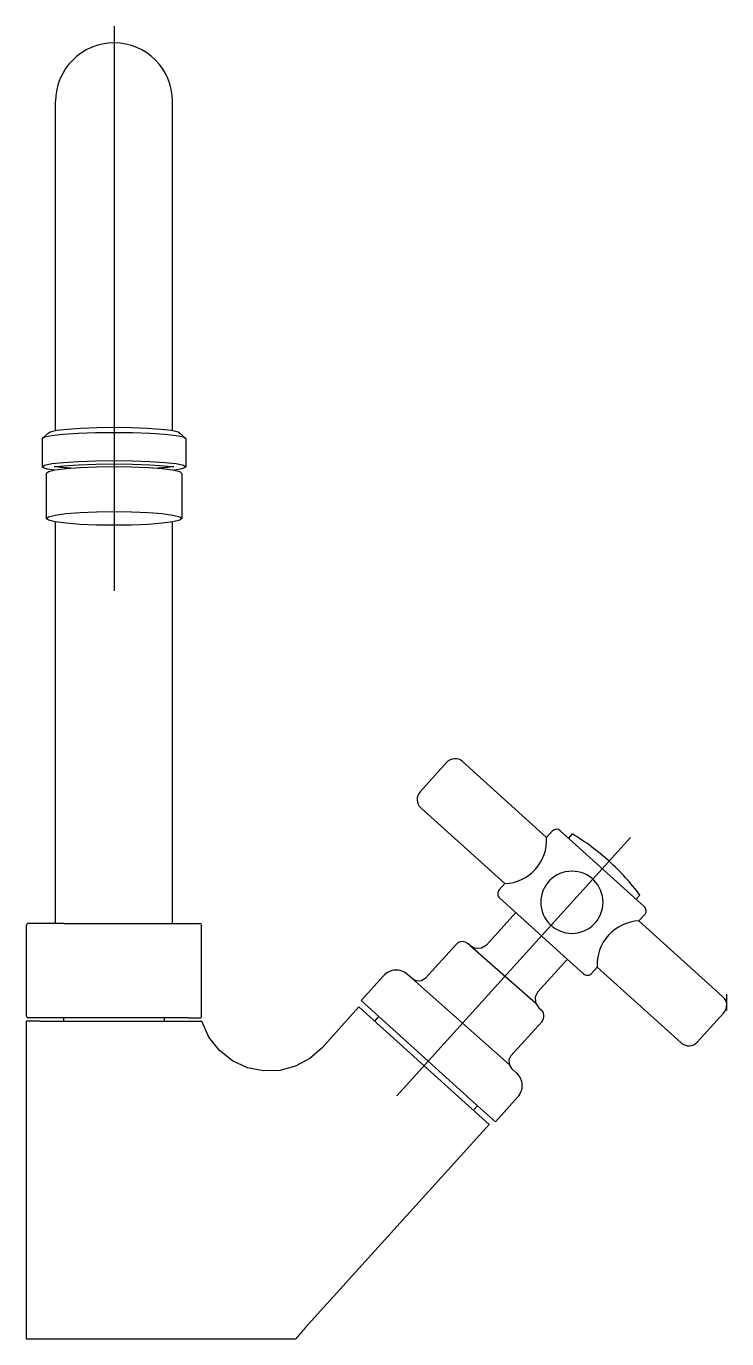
# Model space of a CAD drawing. Extents: x 168.066 to 168.19, y -0.034 to 0.199.
import ezdxf

# ---------------------------------------------------------------- set-up
doc = ezdxf.new("R2010")
doc.units = 0
doc.header["$LTSCALE"] = 0.2
doc.header["$MEASUREMENT"] = 0
doc.linetypes.add('AXES', pattern=[0.54, 0.3, -0.08, 0.08, -0.08])
doc.linetypes.add('CONTINU', pattern=[0])
doc.layers.get('0').update_dxf_attribs({"linetype": 'CONTINUOUS'})
doc.layers.add('DECA_EIXOS', color=5, linetype='AXES')

msp = doc.modelspace()

# ---------------------------------------------------------------- linework, layer by layer
at = {"linetype": 'CONTINU'}
for points in [[(168.09144, 0.1855, 1), (168.07075, 0.1855)], [(168.07339, 0.1205, -0.01641), (168.07051, 0.12077), (168.07156, 0.12089), (168.07215, 0.12094), (168.07475, 0.12111), (168.07784, 0.12122), (168.0811, 0.12126), (168.08436, 0.12122), (168.08745, 0.12111), (168.09005, 0.12094), (168.09063, 0.12089), (168.09168, 0.12077, -0.016403), (168.0888, 0.1205)], [(168.14279, 0.06853, 0.414212), (168.13996, 0.06839)], [(168.13526, 0.06318, 0.414569), (168.1354, 0.06035)], [(168.16009, 0.05628, 0.414209), (168.15867, 0.05621)], [(168.15027, 0.04691, 0.418246), (168.15766, 0.05509)], [(168.16873, 0.05089, 0.049099), (168.16221, 0.05571)], [(168.16215, 0.04912, 1), (168.16215, 0.0381)], [(168.16215, 0.0381, 1), (168.16215, 0.04912)], [(168.17418, 0.04489, 0.0491), (168.16873, 0.05089)], [(168.14929, 0.04582, 0.42478), (168.14934, 0.04438)], [(168.17503, 0.04142, 0.414851), (168.17496, 0.04284)], [(168.0659, 0.03988, 0.414218), (168.0656, 0.03958)], [(168.0966, 0.03958, 0.414213), (168.09629, 0.03988)], [(168.17402, 0.04031, 0.418147), (168.16663, 0.03213)], [(168.14325, 0.03657, 0.303342), (168.14163, 0.03616)], [(168.13304, 0.03082, 0.414749), (168.1288, 0.0306)], [(168.1642, 0.03095, 0.415306), (168.16562, 0.03101)], [(168.18904, 0.02404, 0.414213), (168.18889, 0.02687)], [(168.0656, 0.02344, 0.414185), (168.0659, 0.02314)], [(168.09629, 0.02314, 0.414879), (168.0966, 0.02344)], [(168.1568, 0.02245, 0.303802), (168.15705, 0.0241)], [(168.1815, 0.01869, 0.415044), (168.18433, 0.01884)], [(168.15257, 0.00912, 0.414902), (168.15236, 0.01336)], [(168.11488, -0.03186, 0.010193), (168.11328, -0.03371)]]:
    msp.add_lwpolyline(points, format="xyb", dxfattribs=at)
for points in [[(168.07075, 0.12717), (168.07075, 0.1855)], [(168.09144, 0.12717), (168.09144, 0.1855)], [(168.06837, 0.12576), (168.0688, 0.12604), (168.07008, 0.12631), (168.0721, 0.12653), (168.07472, 0.1267), (168.07782, 0.12682), (168.0811, 0.12685), (168.08437, 0.12682), (168.08748, 0.1267), (168.0901, 0.12653), (168.09211, 0.12631), (168.0934, 0.12604), (168.09382, 0.12576)], [(168.06837, 0.12576), (168.06937, 0.12667)], [(168.06837, 0.12576), (168.06837, 0.12077)], [(168.06937, 0.12667), (168.06977, 0.12695), (168.07095, 0.12722), (168.07281, 0.12744), (168.07522, 0.12762), (168.07808, 0.12773), (168.0811, 0.12776), (168.08411, 0.12773), (168.08698, 0.12762), (168.08939, 0.12744), (168.09124, 0.12722), (168.09243, 0.12695), (168.09282, 0.12667)], [(168.09282, 0.12667), (168.09382, 0.12576)], [(168.09382, 0.12576), (168.09382, 0.12077)], [(168.07055, 0.12016), (168.06933, 0.12035), (168.06861, 0.12056), (168.06837, 0.12077), (168.0688, 0.12105), (168.07008, 0.12132), (168.0721, 0.12154), (168.07472, 0.12171), (168.07782, 0.12182), (168.0811, 0.12186), (168.08437, 0.12182), (168.08748, 0.12171), (168.0901, 0.12154), (168.09211, 0.12132), (168.0934, 0.12105), (168.09382, 0.12077), (168.09359, 0.12056), (168.09286, 0.12035), (168.09165, 0.12016)], [(168.06907, 0.11959), (168.06948, 0.1199), (168.07069, 0.12019), (168.07259, 0.12044), (168.07507, 0.12063), (168.078, 0.12075), (168.0811, 0.12079), (168.08419, 0.12075), (168.08713, 0.12063), (168.0896, 0.12044), (168.0915, 0.12019), (168.09272, 0.1199), (168.09312, 0.11959)], [(168.06907, 0.11959), (168.06907, 0.1116)], [(168.09312, 0.11959), (168.09312, 0.1116)], [(168.07075, 0.03988), (168.07075, 0.11099)], [(168.09144, 0.03988), (168.09144, 0.11099)], [(168.13526, 0.06318), (168.13996, 0.06839)], [(168.15766, 0.05509), (168.14279, 0.06853)], [(168.15027, 0.04691), (168.1354, 0.06035)], [(168.15766, 0.05509), (168.15867, 0.05621)], [(168.16009, 0.05628), (168.16232, 0.05426)], [(168.16221, 0.05571), (168.16154, 0.05497)], [(168.16232, 0.05426), (168.17496, 0.04284)], [(168.14929, 0.04582), (168.15027, 0.04691)], [(168.1619, 0.03303), (168.14934, 0.04438)], [(168.17418, 0.04489), (168.17351, 0.04415)], [(168.0656, 0.02344), (168.0656, 0.03958)], [(168.07218, 0.03988), (168.0659, 0.03988)], [(168.07218, 0.03988), (168.09629, 0.03988)], [(168.0966, 0.02344), (168.0966, 0.03958)], [(168.147, 0.03604), (168.1522, 0.04179)], [(168.17402, 0.04031), (168.17503, 0.04142)], [(168.17402, 0.04031), (168.18889, 0.02687)], [(168.13619, 0.03013), (168.14163, 0.03616)], [(168.14376, 0.03626), (168.14325, 0.03657)], [(168.14417, 0.03589), (168.14376, 0.03626)], [(168.14417, 0.03589), (168.15572, 0.02582)], [(168.1451, 0.03542), (168.14417, 0.03589)], [(168.14612, 0.03547), (168.1451, 0.03542)], [(168.147, 0.03604), (168.14612, 0.03547)], [(168.15614, 0.02777), (168.16134, 0.03353)], [(168.1619, 0.03303), (168.1642, 0.03095)], [(168.1288, 0.0306), (168.12483, 0.02622)], [(168.13393, 0.03002), (168.13304, 0.03082)], [(168.16562, 0.03101), (168.16663, 0.03213)], [(168.16663, 0.03213), (168.1815, 0.01869)], [(168.13393, 0.03002), (168.15102, 0.01487)], [(168.13467, 0.02964), (168.13393, 0.03002)], [(168.13549, 0.02968), (168.13467, 0.02964)], [(168.13619, 0.03013), (168.13549, 0.02968)], [(168.14546, 0.00758), (168.12483, 0.02622)], [(168.15614, 0.02777), (168.15567, 0.02684)], [(168.15567, 0.02684), (168.15572, 0.02582)], [(168.15572, 0.02582), (168.15629, 0.02494)], [(168.18955, 0.02444), (168.18955, 0.02735)], [(168.12445, 0.02507), (168.11791, 0.01783)], [(168.12632, 0.02339), (168.12445, 0.02507)], [(168.12632, 0.02339), (168.14751, 0.00424)], [(168.12724, 0.02255), (168.12798, 0.02337)], [(168.15629, 0.02494), (168.1567, 0.02457)], [(168.1567, 0.02457), (168.15705, 0.0241)], [(168.18433, 0.01884), (168.18904, 0.02404)], [(168.06555, 0.02254), (168.06555, -0.03371)], [(168.06799, 0.02254), (168.06555, 0.02254)], [(168.0942, 0.02314), (168.0659, 0.02314)], [(168.06799, 0.02254), (168.09664, 0.02254)], [(168.07218, 0.02254), (168.07218, 0.02314)], [(168.09002, 0.02254), (168.09002, 0.02314)], [(168.0942, 0.02314), (168.09629, 0.02314)], [(168.11791, 0.01783), (168.11574, 0.01592), (168.11321, 0.01457), (168.11044, 0.01383), (168.10757, 0.01374), (168.10473, 0.01431), (168.10207, 0.01552), (168.09974, 0.01735), (168.09788, 0.01972), (168.09664, 0.02254)], [(168.15136, 0.01643), (168.1568, 0.02245)], [(168.15136, 0.01643), (168.15098, 0.01568)], [(168.15098, 0.01568), (168.15102, 0.01487)], [(168.15102, 0.01487), (168.15147, 0.01416)], [(168.15147, 0.01416), (168.15236, 0.01336)], [(168.14472, 0.00676), (168.14546, 0.00758)], [(168.14546, 0.00758), (168.14862, 0.00472)], [(168.15257, 0.00912), (168.14862, 0.00472)], [(168.11488, -0.03186), (168.14751, 0.00424)], [(168.06555, -0.03371), (168.07535, -0.03371)], [(168.07535, -0.03371), (168.11328, -0.03371)]]:
    msp.add_lwpolyline(points, dxfattribs=at)
msp.add_lwpolyline([(168.06907, 0.1116), (168.06948, 0.11191), (168.07069, 0.11221), (168.07259, 0.11246), (168.07507, 0.11265), (168.078, 0.11277), (168.0811, 0.11281), (168.08419, 0.11277), (168.08713, 0.11265), (168.0896, 0.11246), (168.0915, 0.11221), (168.09272, 0.11191), (168.09312, 0.1116), (168.09272, 0.11129), (168.0915, 0.111), (168.0896, 0.11075), (168.08713, 0.11056), (168.08419, 0.11044), (168.0811, 0.11039), (168.078, 0.11044), (168.07507, 0.11056), (168.07259, 0.11075), (168.07069, 0.111), (168.06948, 0.11129)], close=True, dxfattribs=at)
at = {"layer": 'DECA_EIXOS'}
for points in [[(168.0811, 0.1988), (168.0811, 0.01389)], [(168.13114, 0.0093), (168.17251, 0.05508)]]:
    msp.add_lwpolyline(points, dxfattribs=at)

doc.saveas('drawing.dxf')
